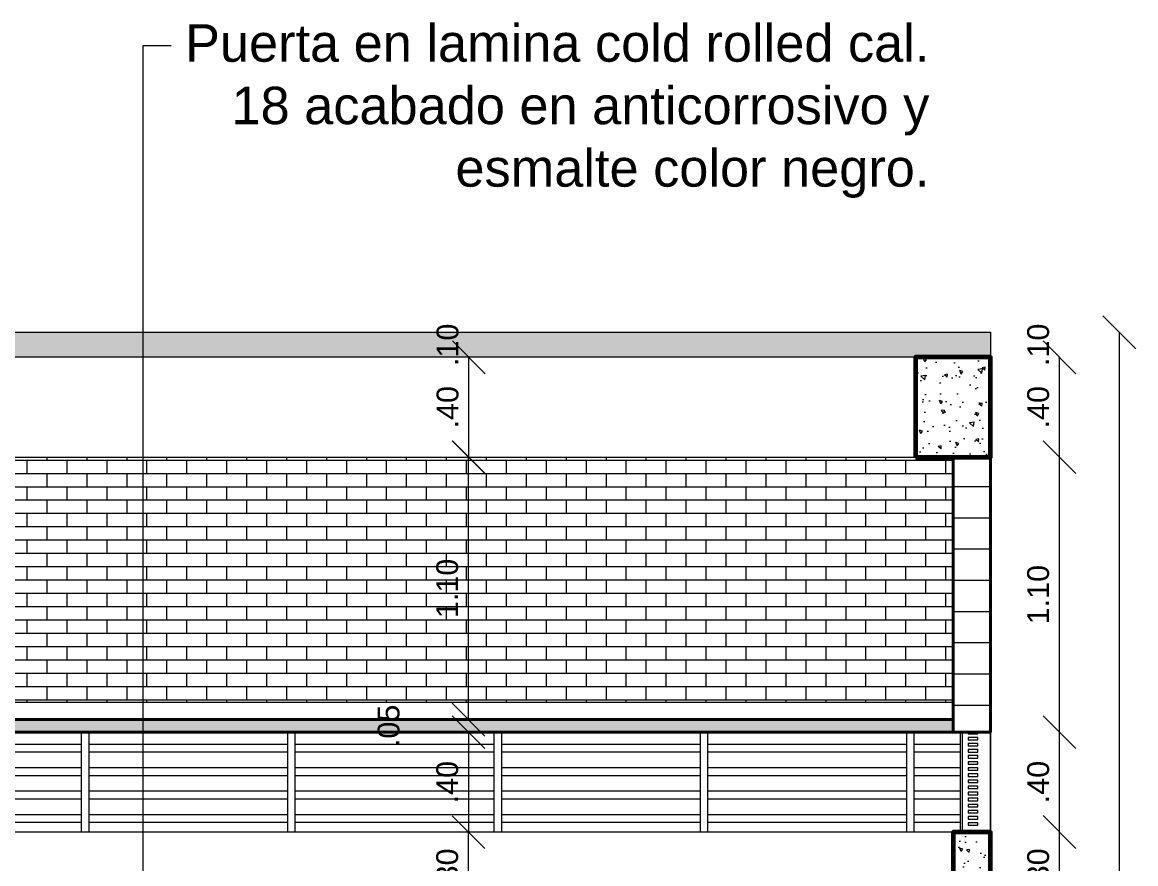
# Model space of a CAD drawing. Header units: metres. Extents: x 98211 to 98447, y 101204 to 101327.
# Drawn here: x 98229.201 to 98233.661, y 101271.865 to 101275.234 of the extents above; entities that cross this region are included whole.
import ezdxf
from ezdxf import colors
from ezdxf.entities.mleader import LeaderData, LeaderLine
from ezdxf.math import Vec2, Vec3

# ---------------------------------------------------------------- set-up
doc = ezdxf.new("R2010")
doc.units = ezdxf.units.M
doc.header["$LTSCALE"] = 8
doc.header["$MEASUREMENT"] = 0
doc.header["$PDMODE"] = 1
doc.layers.get('0').update_dxf_attribs({"linetype": 'CONTINUOUS', "lineweight": 9})
doc.layers.get('DEFPOINTS').update_dxf_attribs({"linetype": 'CONTINUOUS'})
for name, color, linetype, lineweight in [('A_ACHU-1', 253, 'CONTINUOUS', 0), ('A_ACHURADADOS', 9, 'CONTINUOUS', 0), ('A_CARP-MAD', 46, 'CONTINUOUS', 18), ('A_MURO', 7, 'CONTINUOUS', 40), ('A_PLAN-1', 7, 'CONTINUOUS', 60), ('A_PLAN-5', 100, 'CONTINUOUS', 20), ('A_PLAN-7', 241, 'CONTINUOUS', 15), ('A_TEXT-DIM', 54, 'CONTINUOUS', 13), ('A_TEXT-NOTA', 53, 'CONTINUOUS', 20)]:
    doc.layers.add(name, color=color, linetype=linetype, lineweight=lineweight)
doc.styles.add('ARIAL', font='arial.ttf')
doc.dimstyles.new('BAN_REP_1-50-2', dxfattribs={"dimtxt": 0.0875, "dimasz": 0.1313, "dimexe": 0.15, "dimexo": 0.03, "dimgap": 0.04, "dimtad": 1, "dimzin": 4, "dimdsep": 46, "dimtxsty": 'ARIAL', "dimblk": 'OBLIQUE', "dimcen": 0.075, "dimse1": 1, "dimse2": 1, "dimclrd": 256, "dimclre": 256, "dimclrt": 256, "dimadec": 0, "dimazin": 0, "dimtfac": 1, "dimtix": 1, "dimtofl": 0, "dimtmove": 1, "dimatfit": 3, "dimldrblk": 'OPEN90', "dimfxl": 1, "dimtolj": 1, "dimtzin": 0, "dimlwd": -1, "dimlwe": -1, "dimarcsym": 0})

# ---------------------------------------------------------------- blocks, each defined once
blk = doc.blocks.new('_Open30')
at = {"color": 0, "linetype": 'ByBlock', "lineweight": -2}
for p, q in [((-1, 0.268), (0, 0)), ((0, 0), (-1, -0.268)), ((0, 0), (-1, 0))]:
    blk.add_line(p, q, dxfattribs=at)
blk = doc.blocks.new('_Oblique')
at = {"color": 0, "linetype": 'ByBlock', "lineweight": -2}
blk.add_line((-0.5, -0.5), (0.5, 0.5), dxfattribs=at)
blk = doc.blocks.new('*D278')
at = {"layer": 'A_TEXT-DIM', "transparency": 16777216}
blk.add_line((98233.3551, 101271.6911), (98233.3551, 101271.9918), dxfattribs=at)
at = {"layer": 'DEFPOINTS', "color": 0, "transparency": 16777216}
for p in [(98233.3536, 101271.9918, 2254.2981), (98233.3551, 101271.9918), (98233.3536, 101271.6911, 2254.2981)]:
    blk.add_point(p, dxfattribs=at)
at = {"layer": 'A_TEXT-DIM', "transparency": 16777216, "xscale": 0.1313, "yscale": 0.1313, "zscale": 0.1313}
for p, rotation in [((98233.3551, 101271.9918), 90), ((98233.3551, 101271.6911), 270)]:
    blk.add_blockref('_Oblique', p, dxfattribs=dict(at, rotation=rotation))
at = {"layer": 'A_TEXT-DIM', "transparency": 16777216, "insert": (98233.2704, 101271.8414), "char_height": 0.0875, "attachment_point": 5, "rotation": 90, "style": 'ARIAL'}
blk.add_mtext('\\A1;.30', dxfattribs=at)
blk = doc.blocks.new('_Open90')
at = {"color": 0, "linetype": 'ByBlock', "lineweight": -2}
for p, q in [((-0.5, 0.5), (0, 0)), ((0, 0), (-1, 0)), ((0, 0), (-0.5, -0.5))]:
    blk.add_line(p, q, dxfattribs=at)
blk = doc.blocks.new('*D279')
at = {"layer": 'A_TEXT-DIM', "transparency": 16777216}
blk.add_line((98233.3551, 101271.9918), (98233.3551, 101272.392), dxfattribs=at)
at = {"layer": 'DEFPOINTS', "color": 0, "transparency": 16777216}
for p in [(98233.0789, 101272.392, 2254.2981), (98233.3551, 101272.392), (98233.3551, 101271.9918)]:
    blk.add_point(p, dxfattribs=at)
at = {"layer": 'A_TEXT-DIM', "transparency": 16777216, "xscale": 0.1313, "yscale": 0.1313, "zscale": 0.1313}
for p, rotation in [((98233.3551, 101272.392), 90), ((98233.3551, 101271.9918), 270)]:
    blk.add_blockref('_Oblique', p, dxfattribs=dict(at, rotation=rotation))
at = {"layer": 'A_TEXT-DIM', "transparency": 16777216, "insert": (98233.2704, 101272.1919), "char_height": 0.0875, "attachment_point": 5, "rotation": 90, "style": 'ARIAL'}
blk.add_mtext('\\A1;.40', dxfattribs=at)
blk = doc.blocks.new('*D280')
at = {"layer": 'A_TEXT-DIM', "transparency": 16777216}
blk.add_line((98233.3551, 101272.392), (98233.3551, 101273.4924), dxfattribs=at)
at = {"layer": 'DEFPOINTS', "color": 0, "transparency": 16777216}
for p in [(98233.0789, 101273.4924, 2254.2981), (98233.3551, 101273.4924), (98233.3551, 101272.392)]:
    blk.add_point(p, dxfattribs=at)
at = {"layer": 'A_TEXT-DIM', "transparency": 16777216, "xscale": 0.1313, "yscale": 0.1313, "zscale": 0.1313}
for p, rotation in [((98233.3551, 101273.4924), 90), ((98233.3551, 101272.392), 270)]:
    blk.add_blockref('_Oblique', p, dxfattribs=dict(at, rotation=rotation))
at = {"layer": 'A_TEXT-DIM', "transparency": 16777216, "insert": (98233.2704, 101272.9422), "char_height": 0.0875, "attachment_point": 5, "rotation": 90, "style": 'ARIAL'}
blk.add_mtext('\\A1;1.10', dxfattribs=at)
blk = doc.blocks.new('*D281')
at = {"layer": 'A_TEXT-DIM', "transparency": 16777216}
blk.add_line((98233.3551, 101273.4924), (98233.3551, 101273.8924), dxfattribs=at)
at = {"layer": 'DEFPOINTS', "color": 0, "transparency": 16777216}
for p in [(98233.0789, 101273.8924, 2254.2981), (98233.3551, 101273.8924), (98233.3551, 101273.4924)]:
    blk.add_point(p, dxfattribs=at)
at = {"layer": 'A_TEXT-DIM', "transparency": 16777216, "xscale": 0.1313, "yscale": 0.1313, "zscale": 0.1313}
for p, rotation in [((98233.3551, 101273.8924), 90), ((98233.3551, 101273.4924), 270)]:
    blk.add_blockref('_Oblique', p, dxfattribs=dict(at, rotation=rotation))
at = {"layer": 'A_TEXT-DIM', "transparency": 16777216, "insert": (98233.2704, 101273.6924), "char_height": 0.0875, "attachment_point": 5, "rotation": 90, "style": 'ARIAL'}
blk.add_mtext('\\A1;.40', dxfattribs=at)
blk = doc.blocks.new('*D282')
at = {"layer": 'DEFPOINTS', "color": 0, "transparency": 16777216}
for p in [(98233.0789, 101273.9924, 2254.2981), (98233.3551, 101273.9924), (98233.0789, 101273.8924, 2254.2981)]:
    blk.add_point(p, dxfattribs=at)
at = {"layer": 'A_TEXT-DIM', "transparency": 16777216, "insert": (98233.2704, 101273.9424), "char_height": 0.0875, "attachment_point": 5, "rotation": 90, "style": 'ARIAL'}
blk.add_mtext('\\A1;.10', dxfattribs=at)
blk = doc.blocks.new('*D283')
at = {"layer": 'A_TEXT-DIM', "transparency": 16777216}
blk.add_line((98233.5952, 101269.1911), (98233.5952, 101273.9924), dxfattribs=at)
at = {"layer": 'DEFPOINTS', "color": 0, "transparency": 16777216}
for p in [(98233.0789, 101273.9924, 2254.2981), (98233.5952, 101273.9924), (98233.5787, 101269.1911, 2254.2981)]:
    blk.add_point(p, dxfattribs=at)
at = {"layer": 'A_TEXT-DIM', "transparency": 16777216, "xscale": 0.1313, "yscale": 0.1313, "zscale": 0.1313}
for p, rotation in [((98233.5952, 101273.9924), 90), ((98233.5952, 101269.1911), 270)]:
    blk.add_blockref('_Oblique', p, dxfattribs=dict(at, rotation=rotation))
at = {"layer": 'A_TEXT-DIM', "transparency": 16777216, "insert": (98233.5105, 101271.5918), "char_height": 0.0875, "attachment_point": 5, "rotation": 90, "style": 'ARIAL'}
blk.add_mtext('\\A1;4.80', dxfattribs=at)
blk = doc.blocks.new('*D285')
at = {"layer": 'A_TEXT-DIM', "transparency": 16777216}
blk.add_line((98230.9879, 101271.6911), (98230.9879, 101271.9912), dxfattribs=at)
at = {"layer": 'DEFPOINTS', "color": 0, "transparency": 16777216}
for p in [(98230.9879, 101271.9912), (98230.9879, 101271.9912), (98230.9879, 101271.6911, 2254.2981)]:
    blk.add_point(p, dxfattribs=at)
at = {"layer": 'A_TEXT-DIM', "transparency": 16777216, "xscale": 0.1313, "yscale": 0.1313, "zscale": 0.1313}
for p, rotation in [((98230.9879, 101271.9912), 90), ((98230.9879, 101271.6911), 270)]:
    blk.add_blockref('_Oblique', p, dxfattribs=dict(at, rotation=rotation))
at = {"layer": 'A_TEXT-DIM', "transparency": 16777216, "insert": (98230.9032, 101271.8411), "char_height": 0.0875, "attachment_point": 5, "rotation": 90, "style": 'ARIAL'}
blk.add_mtext('\\A1;.30', dxfattribs=at)
blk = doc.blocks.new('*D286')
at = {"layer": 'A_TEXT-DIM', "transparency": 16777216}
blk.add_line((98230.9879, 101272.4418), (98230.9879, 101273.4924), dxfattribs=at)
at = {"layer": 'DEFPOINTS', "color": 0, "transparency": 16777216}
for p in [(98230.7132, 101273.4924, 2254.2981), (98230.9879, 101273.4924), (98230.9894, 101272.4418, -2254.2981)]:
    blk.add_point(p, dxfattribs=at)
at = {"layer": 'A_TEXT-DIM', "transparency": 16777216, "xscale": 0.1313, "yscale": 0.1313, "zscale": 0.1313}
for p, rotation in [((98230.9879, 101273.4924), 90), ((98230.9879, 101272.4418), 270)]:
    blk.add_blockref('_Oblique', p, dxfattribs=dict(at, rotation=rotation))
at = {"layer": 'A_TEXT-DIM', "transparency": 16777216, "insert": (98230.9033, 101272.9671), "char_height": 0.0875, "attachment_point": 5, "rotation": 90, "style": 'ARIAL'}
blk.add_mtext('\\A1;1.10', dxfattribs=at)
blk = doc.blocks.new('*D287')
at = {"layer": 'A_TEXT-DIM', "transparency": 16777216}
blk.add_line((98230.9894, 101273.4924), (98230.9894, 101273.8924), dxfattribs=at)
at = {"layer": 'DEFPOINTS', "color": 0, "transparency": 16777216}
for p in [(98230.7132, 101273.8924, 2254.2981), (98230.9894, 101273.8924), (98230.9894, 101273.4924)]:
    blk.add_point(p, dxfattribs=at)
at = {"layer": 'A_TEXT-DIM', "transparency": 16777216, "xscale": 0.1313, "yscale": 0.1313, "zscale": 0.1313}
for p, rotation in [((98230.9894, 101273.8924), 90), ((98230.9894, 101273.4924), 270)]:
    blk.add_blockref('_Oblique', p, dxfattribs=dict(at, rotation=rotation))
at = {"layer": 'A_TEXT-DIM', "transparency": 16777216, "insert": (98230.9047, 101273.6924), "char_height": 0.0875, "attachment_point": 5, "rotation": 90, "style": 'ARIAL'}
blk.add_mtext('\\A1;.40', dxfattribs=at)
blk = doc.blocks.new('*D288')
at = {"layer": 'DEFPOINTS', "color": 0, "transparency": 16777216}
for p in [(98230.7132, 101273.9924, 2254.2981), (98230.9894, 101273.9924), (98230.7132, 101273.8924, 2254.2981)]:
    blk.add_point(p, dxfattribs=at)
at = {"layer": 'A_TEXT-DIM', "transparency": 16777216, "insert": (98230.9047, 101273.9424), "char_height": 0.0875, "attachment_point": 5, "rotation": 90, "style": 'ARIAL'}
blk.add_mtext('\\A1;.10', dxfattribs=at)
blk = doc.blocks.new('*D307')
at = {"layer": 'A_TEXT-DIM', "transparency": 16777216}
blk.add_line((98230.9879, 101272.3918), (98230.9879, 101271.9912), dxfattribs=at)
at = {"layer": 'DEFPOINTS', "color": 0, "transparency": 16777216}
for p in [(98230.9894, 101272.3918, -2254.2981), (98230.9879, 101271.9912), (98230.9879, 101271.9912)]:
    blk.add_point(p, dxfattribs=at)
at = {"layer": 'A_TEXT-DIM', "transparency": 16777216, "xscale": 0.1313, "yscale": 0.1313, "zscale": 0.1313}
for p, rotation in [((98230.9879, 101272.3918), 90), ((98230.9879, 101271.9912), 270)]:
    blk.add_blockref('_Oblique', p, dxfattribs=dict(at, rotation=rotation))
at = {"layer": 'A_TEXT-DIM', "transparency": 16777216, "insert": (98230.9033, 101272.1915), "char_height": 0.0875, "attachment_point": 5, "rotation": 90, "style": 'ARIAL'}
blk.add_mtext('\\A1;.40', dxfattribs=at)
blk = doc.blocks.new('*D310')
at = {"layer": 'DEFPOINTS', "color": 0, "transparency": 16777216}
for p in [(98230.7531, 101272.4418, -2254.2981), (98230.7531, 101272.4418), (98230.7531, 101272.3918, -2254.2981)]:
    blk.add_point(p, dxfattribs=at)
at = {"layer": 'A_TEXT-DIM', "transparency": 16777216, "insert": (98230.6684, 101272.4168), "char_height": 0.0875, "attachment_point": 5, "rotation": 90, "style": 'ARIAL'}
blk.add_mtext('\\A1;.05', dxfattribs=at)

msp = doc.modelspace()

# ---------------------------------------------------------------- hatches: boundary and pattern name
at = {"layer": 'A_ACHU-1'}
h = msp.add_hatch(dxfattribs=at)
h.set_pattern_fill('AR-BRSTD,_O', color=256, scale=0.02)
h.set_pattern_definition([(0, (5.78027, -10.537793), (0, 0.05334), []), (90, (5.78027, -10.53779), (-0.08, 0.05334), [0.05334, -0.05334])])
h.paths.add_polyline_path([(98224.9289, 101273.4924), (98224.9289, 101272.5118), (98232.9289, 101272.5118), (98232.9289, 101273.4924)])
h = msp.add_hatch(color=7, dxfattribs=at)
h.dxf.hatch_style = 1
h.paths.add_polyline_path([(98232.9289, 101272.4418), (98224.9289, 101272.4418), (98224.9289, 101272.3918), (98232.9289, 101272.3918)])
at = {"layer": 'A_ACHURADADOS'}
h = msp.add_hatch(dxfattribs=at)
h.set_pattern_fill('AR-CONC', color=256, scale=0.012, style=0)
h.set_pattern_definition([(50, (-144.92531, -136.403506), (0.086071221912, -0.007530256198), [0.009, -0.099]), (355, (-144.92531, -136.40351), (-0.016650160034, 0.090263056044), [0.0072, -0.0792]), (100.45144446, (-144.918135, -136.40413), (0.069421061607, 0.082732798916), [0.00764882304, -0.08413705344]), (46.1842, (-144.92531, -136.37951), (0.12806895968, -0.019862313695), [0.0135, -0.1485]), (96.63563549, (-144.91464, -136.38116), (0.11215943348, 0.11689423209), [0.01147324104, -0.1262056512]), (351.18416399, (-144.92531, -136.3795), (0.11215943341, 0.11689423203), [0.0108, -0.11880000012]), (21, (-144.91331, -136.385506), (0.071628846254, -0.04831426688), [0.009, -0.099]), (326, (-144.91331, -136.38551), (0.02919783983, 0.087018005406), [0.0072, -0.0792]), (71.45144474, (-144.90734, -136.38953), (0.10082668521, 0.038703738337), [0.0076488228, -0.08413705344]), (37.5, (-144.925308, -136.403506), (0.001459182638, 0.03994726246), [0, -0.07824, 0, -0.0804, 0, -0.0795]), (7.5, (-144.925308, -136.403506), (0.031568344493, 0.047329405426), [0, -0.04584, 0, -0.07644, 0, -0.0303]), (327.5, (-144.952068, -136.403506), (0.064058692341, -0.002706584608), [0, -0.03, 0, -0.0936, 0, -0.1242]), (317.5, (-144.96407, -136.403506), (0.06998234032, 0.01201259788), [0, -0.039, 0, -0.06216, 0, -0.0882])])
h.paths.add_polyline_path([(98233.0789, 101273.8924), (98224.7789, 101273.8924), (98224.7789, 101273.9924), (98233.0789, 101273.9924)])
h = msp.add_hatch(dxfattribs=at)
h.set_pattern_fill('AR-CONC', color=256, scale=0.02, style=0)
h.set_pattern_definition([(140, (98206.90547, 101270.99241), (0.01255043, 0.14345204), [0.015, -0.165]), (85, (98206.90547, 101270.9924), (-0.1504384, -0.0277503), [0.012, -0.132]), (190.45144, (98206.90651, 101271.00436), (-0.137888, 0.1157018), [0.012748, -0.1402284]), (136.1842, (98206.86547, 101270.9924), (0.0331039, 0.2134483), [0.0225, -0.2475]), (186.6356, (98206.86823, 101271.0102), (-0.1948237, 0.1869324), [0.019122, -0.2103428]), (81.1842, (98206.86547, 101270.9924), (-0.1948237, 0.1869324), [0.018, -0.198]), (111, (98206.87547, 101271.01241), (0.0805238, 0.1193814), [0.015, -0.165]), (56, (98206.87547, 101271.0124), (-0.14503, 0.0486631), [0.012, -0.132]), (161.45144, (98206.88218, 101271.02236), (-0.0645062, 0.1680445), [0.012748, -0.1402284]), (127.5, (98206.90547, 101270.992407), (-0.06657877, 0.00243197), [0, -0.1304, 0, -0.134, 0, -0.1325]), (97.5, (98206.90547, 101270.99241), (-0.07888234, 0.0526139), [0, -0.0764, 0, -0.1274, 0, -0.0505]), (57.5, (98206.90547, 101270.947807), (0.00451097, 0.10676449), [0, -0.05, 0, -0.156, 0, -0.207]), (47.5, (98206.90547, 101270.92781), (-0.020021, 0.11663723), [0, -0.065, 0, -0.1036, 0, -0.147])])
h.paths.add_polyline_path([(98233.0789, 101273.8924), (98232.7789, 101273.8924), (98232.7789, 101273.4924), (98233.0789, 101273.4924)])
h = msp.add_hatch(dxfattribs=at)
h.set_pattern_fill('LINE')
h.paths.add_polyline_path([(98224.9289, 101273.4924), (98224.7789, 101273.4924), (98224.7789, 101272.3918), (98224.9289, 101272.3918)])
h.paths.add_polyline_path([(98233.0789, 101273.4924), (98232.9289, 101273.4924), (98232.9289, 101272.3918), (98233.0789, 101272.3918)])
h = msp.add_hatch(dxfattribs=at)
h.set_pattern_fill('AR-CONC', color=256, scale=0.02, style=0)
h.set_pattern_definition([(140, (98214.13941, 101272.9488), (0.0125504, 0.143452), [0.015, -0.165]), (85, (98214.13941, 101272.9488), (-0.1504384, -0.0277503), [0.012, -0.132]), (190.45144, (98214.14046, 101272.96076), (-0.137888, 0.1157018), [0.012748, -0.1402284]), (136.1842, (98214.09941, 101272.9488), (0.0331039, 0.2134483), [0.0225, -0.2475]), (186.6356, (98214.10217, 101272.9666), (-0.1948237, 0.1869324), [0.019122, -0.2103428]), (81.1842, (98214.0994, 101272.9488), (-0.1948237, 0.1869324), [0.018, -0.198]), (111, (98214.10941, 101272.9688), (0.0805238, 0.1193814), [0.015, -0.165]), (56, (98214.10941, 101272.9688), (-0.14503, 0.0486631), [0.012, -0.132]), (161.45144, (98214.11612, 101272.97875), (-0.0645062, 0.1680445), [0.012748, -0.1402284]), (127.5, (98214.13941, 101272.9488), (-0.06657877, 0.00243197), [0, -0.1304, 0, -0.134, 0, -0.1325]), (97.5, (98214.13941, 101272.9488), (-0.07888234, 0.0526139), [0, -0.0764, 0, -0.1274, 0, -0.0505]), (57.5, (98214.13941, 101272.9042), (0.00451097, 0.10676449), [0, -0.05, 0, -0.156, 0, -0.207]), (47.5, (98214.13941, 101272.8842), (-0.020021, 0.11663723), [0, -0.065, 0, -0.1036, 0, -0.147])])
h.paths.add_polyline_path([(98233.0789, 101271.9912), (98232.9289, 101271.9912), (98232.9289, 101271.7411), (98233.0789, 101271.7411)])
at = {"layer": 'A_CARP-MAD'}
h = msp.add_hatch(dxfattribs=at)
h.set_pattern_fill('ANSI32,_O', color=256, scale=0.25, angle=135)
h.set_pattern_definition([(180, (0, 0), (-1e-17, -0.09375), []), (180, (-0.03125, 0.03125), (-1e-17, -0.09375), [])])
h.paths.add_polyline_path([(98225.3061, 101272.3918), (98224.9005, 101272.3918), (98224.9005, 101271.9912), (98225.3061, 101271.9912)])
h.paths.add_polyline_path([(98226.1319, 101272.3918), (98225.3361, 101272.3918), (98225.3361, 101271.9912), (98226.1319, 101271.9912)])
h.paths.add_polyline_path([(98226.9576, 101272.3918), (98226.1619, 101272.3918), (98226.1619, 101271.9912), (98226.9576, 101271.9912)])
h.paths.add_polyline_path([(98227.7845, 101272.3918), (98226.9876, 101272.3918), (98226.9876, 101271.9912), (98227.7845, 101271.9912)])
h.paths.add_polyline_path([(98228.6103, 101272.3918), (98227.8145, 101272.3918), (98227.8145, 101271.9912), (98228.6103, 101271.9912)])
h.paths.add_polyline_path([(98229.4372, 101272.3918), (98228.6403, 101272.3918), (98228.6403, 101271.9912), (98229.4372, 101271.9912)])
h.paths.add_polyline_path([(98230.263, 101272.3918), (98229.4672, 101272.3918), (98229.4672, 101271.9912), (98230.263, 101271.9912)])
h.paths.add_polyline_path([(98231.0898, 101272.3918), (98230.293, 101272.3918), (98230.293, 101271.9912), (98231.0898, 101271.9912)])
h.paths.add_polyline_path([(98231.9156, 101272.3918), (98231.1198, 101272.3918), (98231.1198, 101271.9912), (98231.9156, 101271.9912)])
h.paths.add_polyline_path([(98232.7425, 101272.3918), (98231.9456, 101272.3918), (98231.9456, 101271.9912), (98232.7425, 101271.9912)])
h.paths.add_polyline_path([(98232.9574, 101272.3918), (98232.7725, 101272.3918), (98232.7725, 101271.9912), (98232.9574, 101271.9912)])

# ---------------------------------------------------------------- linework, layer by layer
at = {"layer": 'A_ACHURADADOS'}
msp.add_lwpolyline([(98233.0789, 101273.8924), (98224.7789, 101273.8924), (98224.7789, 101273.9924), (98233.0789, 101273.9924)], close=True, dxfattribs=at)
at = {"layer": 'A_CARP-MAD'}
for p, q in [((98229.4372, 101272.3918), (98229.4372, 101271.9912)), ((98229.4372, 101272.3918), (98229.4372, 101271.9912)), ((98229.4672, 101272.3918), (98229.4672, 101271.9912)), ((98229.4672, 101272.3918), (98229.4672, 101271.9912)), ((98230.263, 101272.3918), (98230.263, 101271.9912)), ((98230.293, 101272.3918), (98230.293, 101271.9912)), ((98231.0898, 101272.3918), (98231.0898, 101271.9912)), ((98231.0898, 101272.3918), (98231.0898, 101271.9912)), ((98231.1198, 101272.3918), (98231.1198, 101271.9912)), ((98231.1198, 101272.3918), (98231.1198, 101271.9912)), ((98231.9156, 101272.3918), (98231.9156, 101271.9912)), ((98231.9456, 101272.3918), (98231.9456, 101271.9912)), ((98232.7425, 101272.3918), (98232.7425, 101271.9912)), ((98232.7725, 101272.3918), (98232.7725, 101271.9912))]:
    msp.add_line(p, q, dxfattribs=at)
at = {"layer": 'A_MURO'}
for points in [[(98232.9289, 101272.3918), (98233.0789, 101272.3918), (98233.0789, 101273.4924), (98232.9289, 101273.4924)], [(98232.9289, 101272.4418), (98224.9289, 101272.4418), (98224.9289, 101272.3918), (98232.9289, 101272.3918)]]:
    msp.add_lwpolyline(points, close=True, dxfattribs=at)
at = {"layer": 'A_PLAN-1'}
for points in [[(98232.7789, 101273.4924), (98233.0789, 101273.4924), (98233.0789, 101273.8924), (98232.7789, 101273.8924)], [(98232.9289, 101271.6911), (98233.0789, 101271.6911), (98233.0789, 101271.9912), (98232.9289, 101271.9912)]]:
    msp.add_lwpolyline(points, close=True, dxfattribs=at)
at = {"layer": 'A_PLAN-5'}
for points in [[(98232.9574, 101272.3918), (98232.9574, 101271.9924), (98232.9665, 101271.9924), (98232.9665, 101272.3918)], [(98232.9898, 101272.3918), (98232.9898, 101272.3854), (98233.0289, 101272.3854), (98233.0289, 101272.3918)]]:
    msp.add_lwpolyline(points, dxfattribs=at)
for points in [[(98233.0289, 101272.3708), (98232.9898, 101272.3708), (98232.9898, 101272.361), (98233.0289, 101272.361)], [(98233.0289, 101272.3464), (98232.9898, 101272.3464), (98232.9898, 101272.3366), (98233.0289, 101272.3366)], [(98233.0289, 101272.322), (98232.9898, 101272.322), (98232.9898, 101272.3122), (98233.0289, 101272.3122)], [(98233.0289, 101272.2976), (98232.9898, 101272.2976), (98232.9898, 101272.2878), (98233.0289, 101272.2878)], [(98233.0289, 101272.2732), (98232.9898, 101272.2732), (98232.9898, 101272.2634), (98233.0289, 101272.2634)], [(98233.0289, 101272.2488), (98232.9898, 101272.2488), (98232.9898, 101272.239), (98233.0289, 101272.239)], [(98233.0289, 101272.2244), (98232.9898, 101272.2244), (98232.9898, 101272.2146), (98233.0289, 101272.2146)], [(98233.0289, 101272.2), (98232.9898, 101272.2), (98232.9898, 101272.1902), (98233.0289, 101272.1902)], [(98233.0289, 101272.1756), (98232.9898, 101272.1756), (98232.9898, 101272.1658), (98233.0289, 101272.1658)], [(98233.0289, 101272.1512), (98232.9898, 101272.1512), (98232.9898, 101272.1414), (98233.0289, 101272.1414)], [(98233.0289, 101272.1268), (98232.9898, 101272.1268), (98232.9898, 101272.117), (98233.0289, 101272.117)], [(98233.0289, 101272.1024), (98232.9898, 101272.1024), (98232.9898, 101272.0926), (98233.0289, 101272.0926)], [(98233.0289, 101272.078), (98232.9898, 101272.078), (98232.9898, 101272.0682), (98233.0289, 101272.0682)], [(98233.0289, 101272.0536), (98232.9898, 101272.0536), (98232.9898, 101272.0438), (98233.0289, 101272.0438)], [(98233.0289, 101272.0292), (98232.9898, 101272.0292), (98232.9898, 101272.0194), (98233.0289, 101272.0194)]]:
    msp.add_lwpolyline(points, close=True, dxfattribs=at)
at = {"layer": 'A_PLAN-7'}
for p, q in [((98224.7789, 101273.4924), (98233.0789, 101273.4924)), ((98233.0789, 101271.9918), (98233.0789, 101273.4924)), ((98224.9289, 101272.5118), (98232.9289, 101272.5118))]:
    msp.add_line(p, q, dxfattribs=at)
msp.add_lwpolyline([(98233.0789, 101271.9912), (98224.7789, 101271.9912), (98224.7789, 101272.3918), (98233.0789, 101272.3918)], close=True, dxfattribs=at)

# ---------------------------------------------------------------- dimensions: what is measured, and where the dimension line sits
at = {"layer": 'A_TEXT-DIM'}
for base, p1, p2, picture, middle in [((98233.5952, 101273.9924), (98233.5787, 101269.1911, 2254.2981), (98233.0789, 101273.9924, 2254.2981), '*D283', (98233.5105, 101271.5918)), ((98230.9894, 101273.9924), (98230.7132, 101273.8924, 2254.2981), (98230.7132, 101273.9924, 2254.2981), '*D288', (98230.9047, 101273.9424)), ((98233.3551, 101273.9924), (98233.0789, 101273.8924, 2254.2981), (98233.0789, 101273.9924, 2254.2981), '*D282', (98233.2704, 101273.9424)), ((98233.3551, 101273.8924), (98233.3551, 101273.4924), (98233.0789, 101273.8924, 2254.2981), '*D281', (98233.2704, 101273.6924)), ((98233.3551, 101273.4924), (98233.3551, 101272.392), (98233.0789, 101273.4924, 2254.2981), '*D280', (98233.2704, 101272.9422)), ((98230.7531, 101272.4418), (98230.7531, 101272.3918, -2254.2981), (98230.7531, 101272.4418, -2254.2981), '*D310', (98230.6684, 101272.4168)), ((98230.9879, 101271.9912), (98230.9894, 101272.3918, -2254.2981), (98230.9879, 101271.9912), '*D307', (98230.9033, 101272.1915)), ((98233.3551, 101272.392), (98233.3551, 101271.9918), (98233.0789, 101272.392, 2254.2981), '*D279', (98233.2704, 101272.1919)), ((98230.9879, 101271.9912), (98230.9879, 101271.6911, 2254.2981), (98230.9879, 101271.9912), '*D285', (98230.9032, 101271.8411)), ((98233.3551, 101271.9918), (98233.3536, 101271.6911, 2254.2981), (98233.3536, 101271.9918, 2254.2981), '*D278', (98233.2704, 101271.8414))]:
    dim = msp.add_linear_dim(base=base, p1=p1, p2=p2, angle=90, dimstyle='BAN_REP_1-50-2', dxfattribs=at)
    dim.commit()
    dim.dimension.update_dxf_attribs({"geometry": picture, "text_midpoint": middle})
for base, p1, p2, text, picture, middle in [((98230.9894, 101273.8924), (98230.9894, 101273.4924), (98230.7132, 101273.8924, 2254.2981), '.40', '*D287', (98230.9047, 101273.6924)), ((98230.9879, 101273.4924), (98230.9894, 101272.4418, -2254.2981), (98230.7132, 101273.4924, 2254.2981), '1.10', '*D286', (98230.9033, 101272.9671))]:
    dim = msp.add_linear_dim(base=base, p1=p1, p2=p2, angle=90, text=text, dimstyle='BAN_REP_1-50-2', dxfattribs=at)
    dim.commit()
    dim.dimension.update_dxf_attribs({"geometry": picture, "text_midpoint": middle})

# ---------------------------------------------------------------- leaders
at = {"layer": 'A_TEXT-NOTA'}
ml = msp.add_multileader_mtext('Standard', dxfattribs=at)
ml.set_content('{\\fArial|b0|i0|c0|p32;\\H0.88235x;Puerta en lamina cold rolled cal. 18 acabado en anticorrosivo y esmalte color negro.\\H1.1333x;\\P\\pq*; }', color=256, style='ARIAL')
ml.set_leader_properties(color=256, linetype='ByLayer', lineweight=-1)
ml.set_arrow_properties(name='OPEN30')
ml.build(insert=Vec2(0, 0))
ml.multileader.update_dxf_attribs({"dogleg_length": 0.78, "arrow_head_size": 0.195})
ctx = ml.context
ctx.base_point, ctx.char_height, ctx.arrow_head_size, ctx.landing_gap_size, ctx.plane_origin = Vec3(98229.7967, 101275.1407), 0.17, 0.195, 0.09, Vec3(98229.8192, 101271.0159)
ctx.text_align_type = 2
notes = []
notes.append((ctx, [(1, (1, 1, 0), (98229.6849, 101275.1407), (1, 0), 0.1119, [(0, [(98229.6849, 101271.4278)], 0, [])])]))
ctx.mtext.insert, ctx.mtext.width, ctx.mtext.alignment, ctx.mtext.flow_direction = Vec3(98232.8342, 101275.2257), 2.979414, 3, 5
for ctx, leaders in notes:
    for number, flags, end, landing, length, lines in leaders:
        leader = LeaderData()
        leader.index, (leader.has_last_leader_line, leader.has_dogleg_vector, leader.attachment_direction) = number, flags
        leader.last_leader_point, leader.dogleg_vector, leader.dogleg_length = Vec3(end), Vec3(landing), length
        for number, points, colour, breaks in lines:
            line = LeaderLine()
            line.index, line.vertices, line.color, line.breaks = number, Vec3.list(points), colors.encode_raw_color(colour), breaks
            leader.lines.append(line)
        ctx.leaders.append(leader)

doc.saveas('drawing.dxf')
